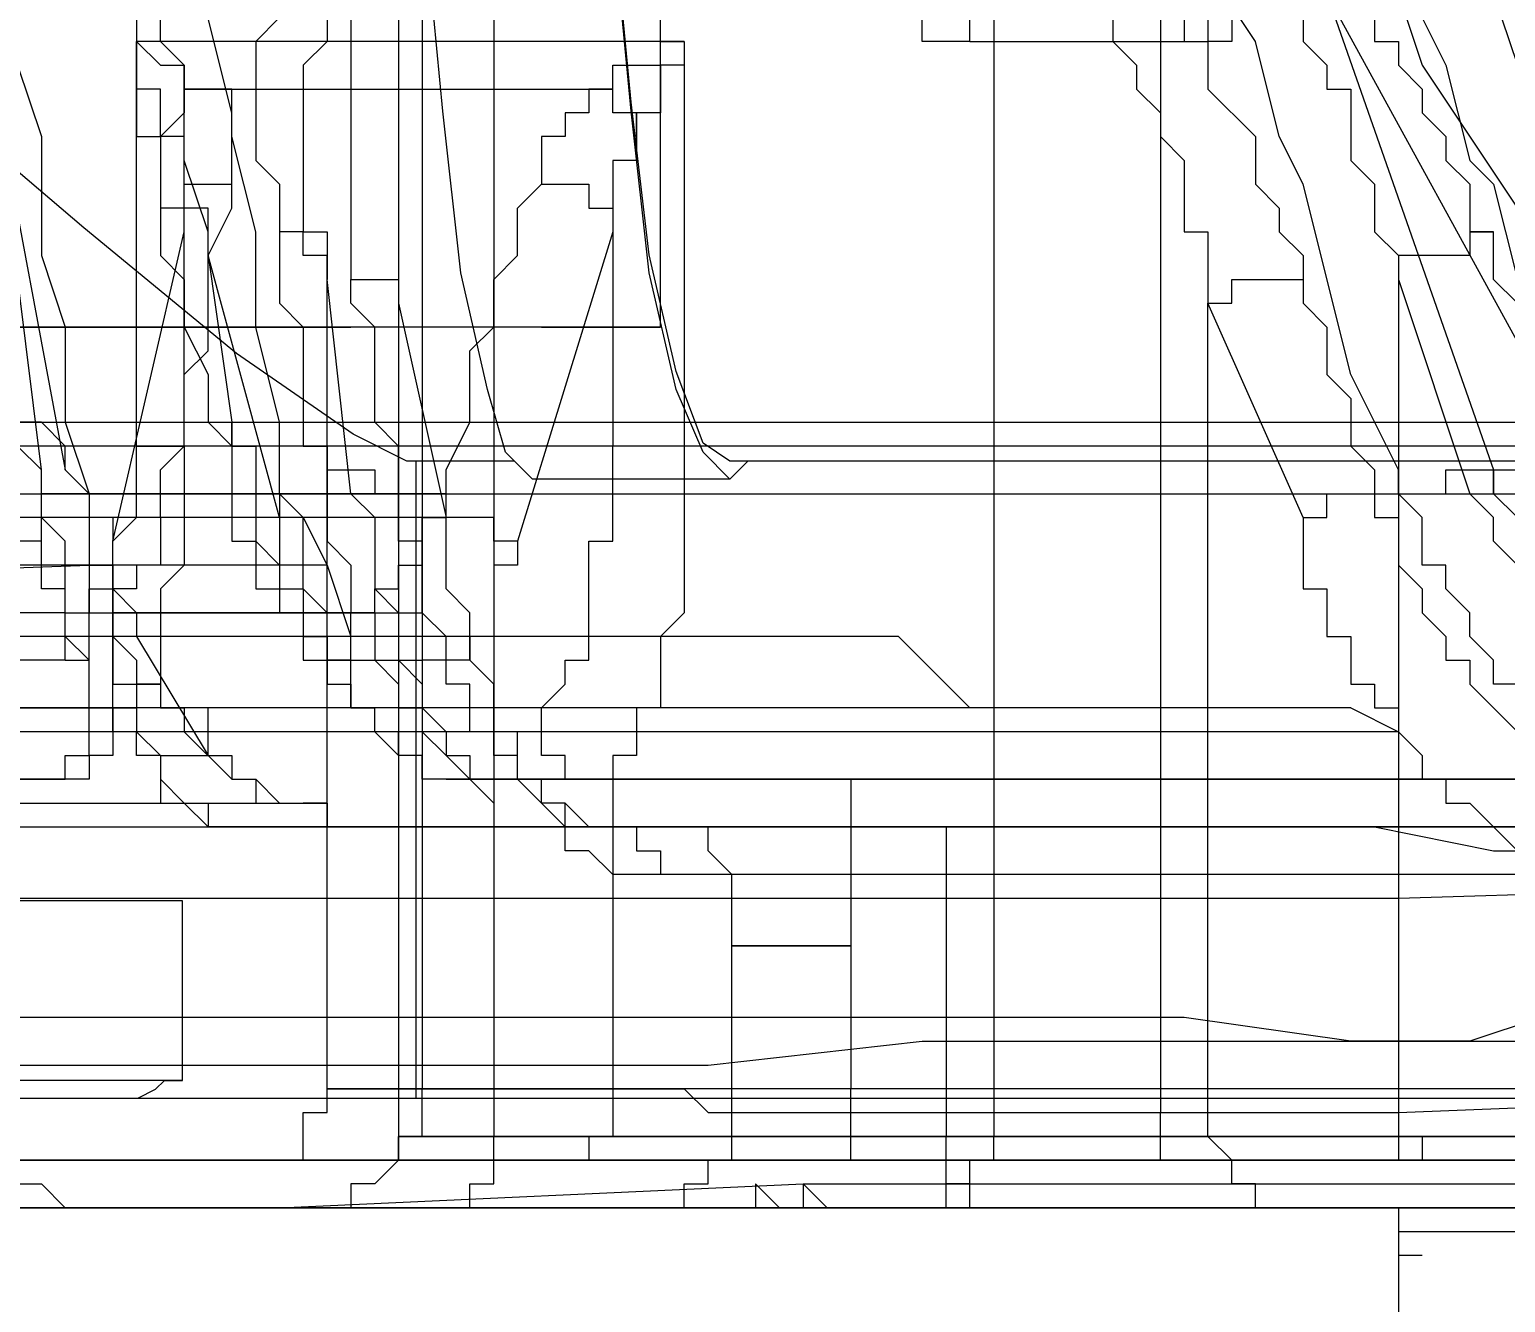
# Model space of a CAD drawing. Header units: millimetres. Extents: x 25083 to 52777, y 24772 to 45779.
# Drawn here: x 38636.97 to 38660, y 33673.61 to 33693.47 of the extents above; entities that cross this region are included whole.
import ezdxf

# ---------------------------------------------------------------- set-up
doc = ezdxf.new("R2010")
doc.units = ezdxf.units.MM
doc.layers.add('小车', color=7, linetype='Continuous')
doc.styles.get("Standard").update_dxf_attribs({"font": ''})
doc.styles.get('Standard').set_extended_font_data('SimSun')
doc.dimstyles.new('15', dxfattribs={"dimtxt": 15, "dimasz": 10, "dimexe": 2, "dimexo": 1, "dimgap": 1, "dimtad": 1, "dimdsep": 46, "dimtxsty": 'Standard', "dimcen": 2.5, "dimadec": 0, "dimazin": 0, "dimtfac": 1, "dimtmove": 2, "dimatfit": 3, "dimfxl": 1, "dimtolj": 1, "dimarcsym": 0})
doc.dimstyles.new('ISO-25', dxfattribs={"dimtxt": 2.5, "dimasz": 2.5, "dimexe": 1.25, "dimexo": 0.625, "dimtad": 1, "dimtxsty": 'Standard', "dimcen": 2.5, "dimadec": 0, "dimazin": 0, "dimtfac": 1, "dimtmove": 0, "dimatfit": 3, "dimfxl": 1, "dimarcsym": 0})

# ---------------------------------------------------------------- blocks, each defined once
blk = doc.blocks.new('*D925')
at = {"color": 0, "lineweight": -2}
for p, q in [((29677.862, 34881.662), (29677.862, 32448.293)), ((40733.017, 34757.645), (40733.017, 32448.293)), ((29680.362, 32449.543), (40730.517, 32449.543))]:
    blk.add_line(p, q, dxfattribs=at)
at = {"color": 0}
for points in [[(29680.362, 32449.96), (29680.362, 32449.127), (29677.862, 32449.543)], [(40730.517, 32449.127), (40730.517, 32449.96), (40733.017, 32449.543)]]:
    blk.add_solid(points, dxfattribs=at)
at = {"layer": 'DEFPOINTS', "color": 0}
for p in [(29677.862, 34882.287), (40733.017, 34758.27), (40733.017, 32449.543)]:
    blk.add_point(p, dxfattribs=at)
at = {"color": 0, "insert": (35205.439, 32451.628), "char_height": 2.5, "attachment_point": 5}
blk.add_mtext('11055,15', dxfattribs=at)
blk = doc.blocks.new('zw$D2F4')
at = {"color": 7, "lineweight": 5}
for points in [[(501.335, 781.711), (500.963, 781.711), (500.963, 782.825), (501.335, 784.31), (500.963, 785.424), (500.963, 820.332), (500.592, 832.587), (500.592, 901.66), (500.963, 914.286), (500.963, 925.427), (500.963, 935.082), (500.963, 953.279), (501.335, 953.65)], [(501.335, 953.65), (501.335, 928.769), (501.706, 926.541), (501.706, 809.934), (501.335, 800.65), (501.335, 781.711)], [(496.136, 786.91), (496.136, 792.48), (495.764, 794.337), (496.136, 796.194), (496.136, 800.279), (495.764, 803.621), (495.764, 922.084), (495.764, 931.368), (495.764, 933.597), (496.136, 938.424), (496.136, 948.822)], [(496.136, 948.822), (496.136, 945.48), (496.507, 944.737), (496.507, 813.648), (496.507, 804.364), (496.507, 791.366), (496.136, 790.623), (496.136, 786.91)], [(507.648, 852.269), (507.648, 923.941), (507.276, 932.482), (507.276, 943.995)], [(502.449, 853.383), (502.449, 939.167)], [(506.905, 920.599), (506.905, 791.366)], [(503.191, 832.587), (503.191, 900.174)], [(503.563, 833.33), (503.563, 899.803)], [(504.677, 840.385), (504.677, 892.376)], [(505.791, 849.298), (505.791, 883.834)], [(506.534, 849.669), (506.534, 883.092)], [(508.019, 868.237), (508.019, 824.046), (507.648, 824.046), (507.648, 824.417), (507.648, 825.16), (507.648, 854.126)], [(495.764, 867.866), (495.764, 852.64)], [(495.764, 867.123), (495.764, 850.041), (496.136, 841.871), (496.136, 819.589), (496.136, 819.961), (496.507, 820.332), (496.507, 821.075), (496.136, 821.446), (496.136, 824.788), (496.507, 825.531), (496.507, 867.866)], [(497.992, 867.123), (497.992, 843.356), (498.364, 840.014), (498.364, 822.189), (498.364, 822.56), (498.735, 822.932), (498.735, 823.303), (498.364, 824.046), (498.364, 828.131), (498.735, 828.873), (498.735, 830.359), (498.364, 831.473), (498.364, 833.33), (498.735, 835.929), (498.735, 867.866)], [(496.136, 855.611), (496.136, 853.754), (495.764, 853.383), (495.764, 852.269)], [(502.449, 854.868), (502.449, 853.383)], [(519.903, 854.868), (519.16, 854.868), (518.046, 854.497), (516.932, 854.497), (515.446, 854.126), (513.589, 854.126), (512.475, 853.754), (510.619, 853.754), (509.505, 853.383), (508.019, 853.383), (506.905, 853.012)], [(496.507, 853.754), (496.507, 854.497)], [(504.306, 853.383), (504.306, 854.497)], [(505.048, 853.383), (505.048, 854.126), (504.677, 854.126), (504.306, 854.126), (504.306, 854.497)], [(513.218, 854.497), (507.276, 853.383)], [(507.276, 853.754), (513.218, 854.497)], [(509.505, 846.327), (509.505, 854.497)], [(509.505, 853.754), (509.505, 854.497)], [(509.505, 854.497), (509.505, 853.754)], [(503.563, 854.126), (503.563, 852.269)], [(505.048, 853.383), (505.42, 853.383), (505.42, 853.754), (505.791, 853.754), (506.162, 853.754), (506.162, 854.126), (506.905, 854.126)], [(505.791, 853.012), (505.791, 853.383), (506.162, 853.383), (506.534, 853.754), (507.276, 853.754), (507.648, 854.126), (508.019, 854.126)], [(506.905, 854.126), (506.905, 850.783)], [(507.276, 853.383), (507.648, 853.383), (508.019, 853.754), (508.019, 854.126)], [(496.507, 853.383), (496.507, 853.754)], [(502.82, 851.898), (502.82, 852.269), (503.191, 852.269), (503.191, 852.64), (503.563, 852.64), (503.563, 853.012), (504.306, 853.012), (504.677, 853.383), (505.791, 853.383), (505.791, 853.754), (507.276, 853.754)], [(506.905, 853.012), (506.905, 853.754), (507.276, 853.754)], [(509.505, 853.754), (509.505, 853.383)], [(496.507, 852.64), (496.507, 853.383)], [(503.563, 852.269), (503.563, 852.64), (502.82, 852.64), (502.82, 853.012), (502.449, 853.012), (502.449, 853.383)], [(502.449, 853.383), (502.82, 853.383), (502.82, 853.012), (503.563, 853.012), (503.563, 852.64), (504.677, 852.64), (505.048, 852.64), (506.162, 852.64), (506.534, 852.269), (507.648, 852.269)], [(504.306, 853.383), (504.306, 853.012), (505.048, 853.012), (505.42, 853.012), (505.42, 852.64), (506.162, 852.64)], [(504.306, 853.383), (505.048, 853.383), (505.048, 853.012), (505.048, 852.64)], [(507.276, 853.383), (506.905, 853.012), (505.791, 853.012), (505.791, 852.64), (505.048, 852.64), (505.048, 852.269), (504.677, 852.269)], [(505.048, 853.383), (505.048, 852.64)], [(505.048, 853.383), (505.048, 849.669)], [(509.505, 853.383), (509.505, 852.269)], [(506.905, 853.012), (505.42, 853.012), (505.42, 852.64), (503.934, 852.64), (503.934, 852.269), (503.191, 852.269), (502.82, 851.898), (502.449, 851.898), (502.077, 851.526), (502.077, 851.155), (501.706, 851.155)], [(505.791, 853.012), (505.048, 853.012), (505.048, 852.64), (504.677, 852.64), (504.306, 852.269), (503.934, 852.269), (503.934, 851.898), (503.563, 851.898)], [(505.791, 853.012), (505.42, 853.012), (505.42, 852.64), (505.048, 852.269), (504.677, 852.269)], [(506.905, 848.184), (506.905, 853.012)], [(522.131, 852.64), (521.759, 852.64), (521.759, 853.012), (518.417, 853.012), (517.674, 853.012), (516.932, 853.012), (516.189, 852.64), (514.704, 852.64), (514.332, 852.269), (512.475, 852.269), (512.475, 851.898), (511.361, 851.898)], [(495.764, 852.64), (495.764, 851.526)], [(496.507, 852.269), (496.507, 852.64)], [(505.048, 848.555), (505.048, 852.64)], [(506.534, 851.898), (505.791, 851.898), (505.791, 852.269), (505.42, 852.269), (505.42, 852.64), (505.048, 852.64)], [(506.162, 852.64), (510.99, 851.526)], [(506.534, 851.898), (506.534, 852.64), (506.162, 852.64)], [(510.619, 851.155), (510.99, 851.155), (512.104, 851.526), (513.589, 851.526), (513.961, 851.898), (515.818, 851.898), (516.56, 852.269), (518.789, 852.269), (519.531, 852.64), (521.759, 852.64), (522.131, 852.64), (522.131, 852.269)], [(495.764, 851.898), (495.764, 852.269)], [(495.764, 852.269), (495.764, 851.526)], [(495.764, 852.269), (495.764, 851.526)], [(496.507, 851.526), (496.507, 852.269)], [(504.677, 852.269), (502.82, 851.155)], [(507.648, 851.526), (505.791, 851.526), (505.42, 851.898), (503.934, 851.898), (503.934, 852.269), (503.563, 852.269)], [(507.648, 852.269), (513.961, 852.269)], [(507.648, 850.041), (508.019, 850.041), (509.505, 850.412), (510.99, 850.412), (512.475, 850.783), (512.847, 850.783), (515.818, 851.526), (517.674, 851.526), (520.645, 852.269), (522.131, 852.269)], [(507.648, 852.269), (507.648, 851.526)], [(509.505, 850.783), (509.505, 852.269)], [(509.505, 852.269), (509.505, 850.412)], [(509.505, 852.269), (509.505, 850.783)], [(512.475, 851.898), (513.218, 851.898), (513.218, 852.269), (513.961, 852.269)], [(513.961, 852.269), (513.589, 851.898), (513.589, 851.526), (513.218, 851.526), (513.218, 851.155)], [(513.961, 843.728), (513.961, 852.269)], [(502.82, 851.898), (502.077, 851.898), (502.077, 851.526), (501.706, 851.155)], [(503.563, 851.898), (503.563, 851.526), (503.191, 851.526), (502.449, 850.783), (502.449, 850.412), (502.077, 850.412), (502.077, 850.041), (502.077, 849.669)], [(502.82, 851.898), (502.82, 851.155)], [(502.82, 851.155), (503.563, 851.155), (503.563, 851.526), (503.563, 851.898)], [(506.534, 851.898), (507.276, 851.898), (507.648, 851.526), (508.762, 851.526), (509.133, 851.155), (510.619, 851.155), (511.361, 850.783), (511.733, 850.783)], [(506.534, 847.441), (506.534, 851.898)], [(511.361, 851.898), (510.619, 851.898), (510.247, 851.526), (509.505, 851.526), (508.762, 851.155), (508.019, 851.155), (507.648, 850.783), (506.905, 850.783)], [(510.619, 851.155), (511.361, 851.155), (511.361, 851.526), (511.361, 851.898)], [(510.99, 851.526), (512.475, 851.526), (512.475, 851.898)], [(513.218, 851.155), (513.218, 851.526), (512.847, 851.526), (512.475, 851.898)], [(495.764, 851.526), (495.764, 845.584)], [(495.764, 851.526), (495.764, 844.099)], [(496.507, 851.155), (496.507, 851.526)], [(507.648, 851.526), (510.99, 851.526)], [(510.99, 851.526), (511.733, 851.526), (511.733, 851.155), (511.733, 850.783)], [(495.764, 850.783), (495.764, 851.155)], [(495.764, 851.155), (495.764, 850.412)], [(496.507, 850.412), (496.507, 851.155)], [(501.706, 851.155), (501.706, 849.298)], [(501.706, 845.213), (501.706, 851.155)], [(502.82, 851.155), (502.82, 850.783), (502.449, 850.783), (502.449, 850.412), (502.077, 850.041), (502.077, 849.298)], [(506.534, 850.041), (510.619, 851.155)], [(510.619, 851.155), (508.019, 850.783)], [(511.733, 850.783), (513.218, 850.783), (513.218, 851.155)], [(513.218, 851.155), (513.218, 845.213)], [(495.764, 849.298), (495.764, 850.783)], [(508.019, 850.783), (507.648, 850.783), (507.648, 850.412), (506.162, 850.412), (505.791, 850.041), (505.048, 850.041), (505.048, 849.669), (504.306, 849.669), (504.306, 849.298), (503.934, 849.298), (503.934, 848.927), (503.563, 848.927), (503.563, 848.555)], [(506.905, 850.783), (506.162, 850.783), (506.162, 850.412), (505.42, 850.412), (505.42, 850.041), (505.048, 850.041), (505.048, 849.669)], [(506.905, 850.783), (506.905, 850.041), (506.534, 850.041)], [(507.648, 850.041), (507.648, 850.783), (508.019, 850.783)], [(509.505, 848.927), (509.505, 850.783)], [(509.505, 850.783), (509.505, 848.927)], [(495.764, 850.412), (495.764, 848.555)], [(496.507, 848.927), (496.507, 850.412)], [(496.507, 845.584), (496.507, 850.412)], [(496.507, 850.412), (496.507, 848.184)], [(496.507, 850.412), (496.507, 849.669), (496.878, 849.669), (497.25, 849.669), (497.25, 849.298), (497.621, 849.298)], [(509.505, 850.412), (509.505, 849.669)], [(516.932, 847.813), (516.932, 848.927), (516.56, 848.927), (516.56, 849.298), (516.189, 849.298), (516.189, 849.669), (515.446, 849.669), (515.446, 850.041), (514.332, 850.041), (513.961, 850.412), (512.104, 850.412), (511.733, 850.041), (510.99, 850.041)], [(502.449, 847.441), (502.449, 847.813), (502.82, 847.813), (502.82, 848.184), (503.191, 848.555), (503.563, 848.555), (503.563, 848.927), (504.306, 848.927), (504.306, 849.298), (505.048, 849.298), (505.42, 849.669), (506.534, 849.669), (506.905, 850.041), (507.648, 850.041)], [(506.534, 850.041), (505.42, 850.041), (505.42, 849.669), (504.677, 849.669), (504.677, 849.298), (504.306, 849.298), (504.306, 848.927)], [(510.99, 850.041), (509.876, 850.041), (509.505, 849.669), (507.648, 849.669), (507.648, 849.298)], [(507.648, 849.298), (507.648, 850.041)], [(510.247, 849.298), (510.619, 849.298), (510.619, 849.669), (510.99, 849.669), (510.99, 850.041)], [(495.764, 849.298), (495.764, 849.669)], [(495.764, 849.669), (495.764, 848.927)], [(501.706, 849.298), (502.077, 849.298), (502.077, 849.669)], [(502.077, 849.669), (502.077, 849.298)], [(504.306, 848.927), (505.048, 848.927), (505.048, 849.298), (505.048, 849.669)], [(505.048, 849.669), (505.048, 848.555)], [(506.534, 849.669), (505.791, 849.298)], [(509.505, 849.669), (509.505, 848.927)], [(516.56, 847.813), (516.56, 848.555), (516.189, 848.555), (516.189, 848.927), (515.446, 848.927), (515.446, 849.298), (515.075, 849.298), (513.961, 849.298), (513.589, 849.669), (510.99, 849.669), (510.99, 849.298), (510.247, 849.298)], [(495.764, 847.813), (495.764, 849.298)], [(495.764, 849.298), (495.764, 844.099)], [(495.764, 847.07), (495.764, 849.298)], [(496.878, 848.184), (496.507, 848.184), (496.136, 848.555), (496.136, 848.927), (495.764, 848.927), (495.764, 849.298)], [(497.621, 844.842), (497.621, 849.298)], [(497.621, 849.298), (510.247, 849.298)], [(497.621, 849.298), (497.621, 847.813)], [(501.706, 849.298), (501.706, 816.247), (502.077, 813.276), (502.077, 796.194)], [(502.077, 849.298), (501.706, 849.298)], [(507.648, 849.298), (506.162, 849.298), (505.791, 848.927), (505.048, 848.927), (505.048, 848.555), (504.306, 848.555), (503.934, 848.184), (503.563, 848.184), (503.563, 847.813), (503.191, 847.813), (502.82, 847.441), (502.82, 847.07), (502.449, 847.07), (502.449, 846.699)], [(505.791, 849.298), (504.677, 848.927)], [(506.905, 848.927), (510.247, 849.298)], [(507.648, 849.298), (507.276, 849.298), (507.276, 848.555), (506.905, 848.555), (506.905, 848.927)], [(495.764, 848.927), (495.764, 840.014)], [(496.507, 848.555), (496.507, 848.927)], [(506.905, 848.927), (506.534, 848.555), (505.42, 848.555), (505.048, 848.184), (504.306, 848.184), (503.934, 847.813), (503.563, 847.813), (503.191, 847.441), (502.82, 847.441), (502.077, 846.699), (501.706, 846.699), (501.706, 845.584)], [(504.306, 848.927), (504.306, 847.813)], [(506.905, 848.184), (507.648, 848.184), (508.019, 848.555), (509.505, 848.555), (509.876, 848.927), (510.247, 848.927)], [(510.247, 848.927), (510.247, 848.184), (509.876, 848.184)], [(516.56, 846.699), (516.56, 847.441), (516.189, 847.813), (516.189, 848.184), (515.818, 848.184), (515.446, 848.555), (515.075, 848.555), (514.704, 848.555), (514.704, 848.927), (510.247, 848.927)], [(495.764, 848.555), (495.764, 847.441)], [(496.507, 847.441), (496.507, 848.555)], [(502.449, 847.441), (502.449, 847.813), (502.82, 847.813), (502.82, 848.184), (503.191, 848.184), (503.191, 848.555), (503.563, 848.555)], [(503.563, 845.956), (503.563, 848.555)], [(505.048, 848.555), (505.048, 847.813), (504.677, 847.813), (504.306, 847.813)], [(505.048, 848.555), (505.42, 848.555), (505.42, 848.184), (505.791, 848.184), (505.791, 847.813), (506.162, 847.813), (506.534, 847.813), (506.534, 847.441)], [(495.764, 847.813), (495.764, 848.184)], [(495.764, 848.184), (495.764, 847.441)], [(496.507, 848.184), (496.507, 836.672)], [(496.507, 848.184), (496.878, 848.184), (496.878, 847.813), (497.25, 847.813), (497.621, 847.813)], [(496.878, 848.184), (496.878, 842.985)], [(509.876, 848.184), (496.878, 848.184)], [(496.878, 846.699), (496.878, 848.184)], [(501.706, 845.213), (502.077, 845.584), (502.077, 845.956), (502.449, 846.327), (502.82, 846.327), (502.82, 846.699), (503.191, 846.699), (503.191, 847.07), (503.563, 847.07), (503.934, 847.07), (503.934, 847.441), (504.677, 847.441), (505.048, 847.813), (506.162, 847.813), (506.162, 848.184), (506.905, 848.184)], [(509.876, 848.184), (506.534, 847.441)], [(506.534, 847.441), (506.905, 847.441), (506.905, 847.813), (506.905, 848.184)], [(516.189, 846.699), (516.189, 847.07), (515.818, 847.07), (515.818, 847.441), (515.446, 847.441), (515.446, 847.813), (514.704, 847.813), (514.704, 848.184), (514.332, 848.184), (509.876, 848.184)], [(495.764, 846.327), (495.764, 847.813)], [(497.621, 847.813), (497.621, 843.728), (497.25, 843.356), (497.25, 836.3)], [(516.56, 847.813), (497.621, 847.813)], [(506.162, 846.327), (505.791, 846.327), (505.791, 846.699), (504.677, 846.699), (504.677, 847.07), (504.306, 847.07), (504.306, 847.441), (504.306, 847.813)], [(495.764, 847.441), (495.764, 846.699)], [(495.764, 847.441), (495.764, 845.213)], [(496.507, 846.699), (496.507, 847.441)], [(500.963, 844.099), (500.963, 844.842), (501.335, 845.213), (501.335, 845.584), (501.706, 845.584), (502.077, 845.956), (502.449, 845.956), (502.449, 846.327), (502.82, 846.327), (503.191, 846.327), (503.191, 846.699), (503.934, 846.699), (504.306, 847.07), (505.048, 847.07), (505.42, 847.441), (506.534, 847.441)], [(502.449, 845.213), (502.449, 847.441)], [(502.449, 847.441), (502.449, 846.699)], [(506.162, 846.327), (506.162, 846.699), (506.534, 846.699), (506.534, 847.07), (506.534, 847.441)], [(506.534, 847.441), (507.276, 847.441), (508.019, 847.07), (509.133, 847.07), (509.505, 846.699), (510.247, 846.699), (510.619, 846.327), (511.361, 846.327), (511.733, 845.956)], [(495.764, 839.643), (495.764, 847.07)], [(495.764, 847.07), (496.136, 847.07), (496.136, 846.699), (496.878, 846.699)], [(495.764, 846.327), (495.764, 846.699)], [(495.764, 846.699), (495.764, 845.956)], [(496.507, 845.956), (496.507, 846.699)], [(516.189, 846.699), (496.878, 846.699)], [(496.878, 838.9), (496.878, 846.699)], [(501.706, 845.584), (502.077, 845.584), (502.077, 845.956), (502.449, 845.956), (502.449, 846.327), (502.449, 846.699)], [(502.449, 846.699), (502.449, 845.584)], [(510.99, 844.842), (506.162, 846.327)], [(495.764, 845.956), (495.764, 835.186)], [(496.507, 845.213), (496.507, 845.956)], [(502.449, 845.213), (502.449, 845.584), (502.82, 845.584), (502.82, 845.956), (503.191, 845.956), (503.563, 845.956)], [(503.563, 845.956), (503.934, 845.584), (504.306, 845.584), (504.306, 845.213), (505.048, 845.213), (506.162, 845.213), (506.162, 844.842), (507.648, 844.842)], [(509.505, 844.099), (509.505, 845.213), (509.505, 845.956)], [(509.505, 845.956), (509.505, 844.099)], [(511.733, 845.956), (511.733, 845.213), (511.361, 845.213), (511.361, 844.842), (510.99, 844.842)], [(513.218, 845.213), (512.847, 845.213), (512.847, 845.584), (512.475, 845.584), (512.475, 845.956), (511.733, 845.956)], [(495.764, 845.584), (495.764, 845.213)], [(496.507, 840.757), (496.507, 845.584)], [(497.621, 844.842), (496.878, 844.842), (496.878, 845.213), (496.507, 845.213), (496.507, 845.584)], [(501.706, 845.584), (501.706, 844.842)], [(502.449, 845.584), (502.449, 844.842), (502.077, 844.842), (501.706, 844.842)], [(502.449, 845.584), (502.449, 840.757)], [(495.764, 845.213), (495.764, 844.47)], [(495.764, 845.213), (495.764, 843.728)], [(496.507, 844.47), (496.507, 845.213)], [(501.706, 845.213), (501.706, 844.47), (501.335, 844.47), (501.335, 844.099), (500.963, 844.099)], [(501.706, 844.099), (501.706, 845.213)], [(502.449, 818.475), (502.449, 845.213)], [(507.648, 843.728), (505.048, 843.728), (504.677, 844.099), (503.563, 844.099), (503.563, 844.47), (503.191, 844.47), (502.82, 844.47), (502.82, 844.842), (502.449, 844.842), (502.449, 845.213)], [(512.475, 844.47), (512.847, 844.47), (512.847, 844.842), (513.218, 844.842), (513.218, 845.213)], [(513.218, 845.213), (513.218, 844.842), (513.589, 844.842), (513.589, 844.099), (513.961, 844.099), (513.961, 843.728)], [(501.706, 844.842), (497.621, 844.842)], [(497.621, 841.128), (497.621, 844.842)], [(501.706, 844.842), (501.706, 841.128)], [(510.99, 844.842), (507.648, 844.842)], [(507.648, 843.728), (507.648, 844.842)], [(512.475, 844.47), (512.104, 844.47), (512.104, 844.842), (510.99, 844.842)], [(495.764, 844.47), (495.764, 844.099)], [(496.507, 844.099), (496.507, 844.47)], [(513.961, 843.728), (513.589, 843.728), (513.589, 844.099), (512.847, 844.099), (512.847, 844.47), (512.475, 844.47)], [(495.764, 844.099), (495.764, 843.356)], [(495.764, 844.099), (495.764, 842.985)], [(495.764, 844.099), (495.764, 839.271)], [(495.764, 844.099), (495.764, 843.728), (496.136, 843.728), (496.136, 843.356), (496.507, 843.356), (496.507, 842.985), (496.878, 842.985)], [(496.507, 843.728), (496.507, 844.099)], [(500.963, 842.985), (500.963, 844.099)], [(500.963, 842.985), (501.335, 843.356), (501.706, 843.356), (501.706, 843.728), (501.706, 844.099)], [(501.706, 839.271), (501.706, 844.099)], [(509.505, 844.099), (515.075, 844.099)], [(495.764, 843.728), (495.764, 843.356)], [(496.507, 843.356), (496.507, 843.728)], [(513.961, 843.728), (507.648, 843.728)], [(507.648, 815.133), (507.648, 843.728)], [(495.764, 843.356), (495.764, 842.985)], [(496.507, 841.128), (496.507, 843.356)], [(495.764, 842.985), (495.764, 842.614)], [(495.764, 842.985), (495.764, 842.614)], [(495.764, 842.985), (495.764, 842.614)], [(495.764, 842.985), (495.764, 841.499), (495.764, 841.128)], [(495.764, 841.128), (495.764, 841.499), (496.136, 841.871), (495.764, 841.871), (495.764, 842.242), (496.136, 842.614), (495.764, 842.614), (495.764, 842.985)], [(496.878, 842.985), (500.963, 842.985)], [(496.878, 842.985), (496.878, 839.643)], [(499.849, 841.128), (499.849, 842.614), (499.849, 842.985)], [(499.849, 842.985), (499.849, 841.871), (499.849, 841.499), (499.849, 841.128)], [(500.963, 839.643), (500.963, 842.985)], [(495.764, 842.614), (495.764, 841.128)], [(495.764, 841.128), (495.764, 840.757)], [(496.507, 840.757), (496.507, 841.128)], [(496.507, 840.757), (496.507, 841.128), (497.25, 841.128), (497.621, 841.128)], [(501.706, 841.128), (497.621, 841.128)], [(497.621, 824.046), (497.621, 841.128)], [(501.706, 841.128), (501.706, 832.958), (501.335, 831.101), (501.335, 824.046)], [(502.449, 840.757), (502.449, 841.128), (501.706, 841.128)], [(513.961, 839.271), (513.961, 840.014), (514.332, 840.014), (514.332, 840.385), (514.704, 840.385), (515.075, 840.757), (515.818, 840.757), (515.818, 841.128), (518.046, 841.128)], [(495.764, 840.757), (495.764, 836.672)], [(496.507, 840.014), (496.507, 840.757)], [(496.507, 823.303), (496.507, 840.757)], [(502.449, 840.757), (502.449, 823.303)], [(504.677, 840.385), (503.563, 839.271)], [(495.764, 840.014), (495.764, 838.9)], [(496.507, 838.9), (496.507, 840.014)], [(495.764, 834.444), (495.764, 839.643)], [(495.764, 839.271), (496.136, 839.271), (496.136, 839.643), (496.507, 839.643), (496.878, 839.643)], [(495.764, 839.643), (496.136, 839.643), (496.136, 839.271), (496.507, 839.271), (496.507, 838.9), (496.878, 838.9)], [(500.963, 839.643), (496.878, 839.643)], [(496.878, 839.643), (496.878, 827.759)], [(501.706, 839.271), (501.706, 839.643), (500.963, 839.643)], [(500.963, 827.759), (500.963, 839.643)], [(495.764, 839.271), (495.764, 827.016)], [(501.706, 827.016), (501.706, 839.271)], [(513.961, 839.271), (514.332, 839.271)], [(513.961, 839.271), (513.961, 835.558)], [(495.764, 838.9), (495.764, 838.157)], [(496.507, 837.786), (496.507, 838.9)], [(516.189, 838.9), (496.878, 838.9)], [(496.878, 835.558), (496.878, 838.9)], [(516.189, 838.9), (516.189, 838.529), (515.818, 838.529), (515.818, 838.157), (515.446, 838.157), (515.446, 837.786), (515.075, 837.786), (515.075, 837.415), (514.704, 837.415), (514.332, 837.043), (513.961, 837.043), (513.589, 836.672), (513.218, 836.672), (512.847, 836.3), (512.475, 836.3), (512.104, 835.929), (510.99, 835.929), (510.99, 835.558), (509.876, 835.558)], [(516.56, 838.9), (516.56, 838.157), (516.189, 838.157), (516.189, 837.786), (515.818, 837.415), (515.818, 837.043), (515.446, 837.043), (515.075, 836.672), (514.704, 836.3), (514.332, 836.3), (514.332, 835.929), (513.961, 835.929), (513.961, 835.558), (513.218, 835.558), (512.475, 834.815), (511.733, 834.815), (511.361, 834.444), (510.99, 834.444), (510.619, 834.072), (510.247, 834.072)], [(495.764, 838.157), (495.764, 837.786)], [(496.507, 836.672), (496.507, 837.786)], [(506.905, 832.587), (507.276, 832.587), (508.762, 833.33), (511.733, 834.072), (512.475, 834.444), (513.961, 834.815), (515.075, 835.558), (516.56, 835.929), (517.303, 836.3), (520.274, 837.043), (521.759, 837.786)], [(495.764, 836.672), (495.764, 835.186)], [(496.507, 835.186), (496.507, 836.672)], [(496.507, 836.672), (496.507, 831.844)], [(496.507, 836.672), (496.507, 836.3), (497.25, 836.3)], [(516.56, 836.3), (497.25, 836.3)], [(497.25, 836.3), (497.25, 832.587)], [(516.56, 836.3), (516.56, 835.558), (516.189, 835.558), (516.189, 835.186), (515.818, 835.186), (515.075, 834.444), (514.704, 834.444), (514.704, 834.072), (514.332, 834.072), (513.961, 834.072), (513.589, 833.701), (513.218, 833.701), (513.218, 833.33), (512.104, 833.33), (511.733, 832.958), (510.99, 832.958), (510.619, 832.587), (510.247, 832.587)], [(516.932, 836.3), (516.932, 835.186), (516.56, 835.186), (516.56, 834.815), (516.189, 834.815), (516.189, 834.444), (515.818, 834.444), (515.818, 834.072), (515.446, 834.072), (515.446, 833.701), (515.075, 833.701), (515.075, 833.33), (514.704, 833.33), (514.332, 832.958), (513.961, 832.958), (513.961, 832.587), (513.589, 832.587), (513.218, 832.216), (512.847, 832.216), (512.475, 831.844), (512.104, 831.844), (511.733, 831.473), (510.99, 831.473), (510.99, 831.101)], [(495.764, 834.444), (495.764, 834.815), (496.136, 834.815), (496.136, 835.186), (496.507, 835.186), (496.878, 835.558)], [(496.507, 835.186), (496.507, 835.558)], [(496.878, 827.016), (496.878, 835.558)], [(496.878, 835.558), (509.876, 835.558)], [(506.534, 834.072), (509.876, 835.558)], [(509.876, 835.558), (509.876, 835.186), (510.247, 835.186), (510.247, 834.072)], [(518.046, 833.701), (516.56, 833.701), (516.56, 834.072), (515.446, 834.072), (515.075, 834.444), (514.704, 834.444), (514.704, 834.815), (514.332, 834.815), (514.332, 835.186), (513.961, 835.186), (513.961, 835.558)], [(514.332, 835.558), (513.961, 835.558)], [(495.764, 835.186), (495.764, 834.444)], [(495.764, 835.186), (495.764, 834.072)], [(496.507, 834.444), (496.507, 835.186)], [(522.131, 835.186), (521.388, 835.186), (519.903, 834.444), (518.789, 834.072), (517.303, 833.33), (516.56, 833.33), (513.589, 831.844), (512.104, 831.473), (511.733, 831.101), (510.247, 830.73), (508.762, 829.987), (507.276, 829.616)], [(522.131, 835.186), (521.759, 835.186), (521.759, 834.815), (521.388, 834.815), (521.017, 834.444), (520.645, 834.444), (520.274, 834.072), (519.903, 834.072), (519.903, 833.701), (519.531, 833.701), (515.075, 831.473), (514.704, 831.101), (513.589, 830.73), (513.218, 830.359), (512.104, 829.987), (511.733, 829.987), (510.619, 829.245)], [(495.764, 834.444), (495.764, 834.072)], [(495.764, 826.274), (495.764, 834.444)], [(496.507, 833.701), (496.507, 834.444)], [(495.764, 834.072), (495.764, 832.958)], [(495.764, 831.844), (495.764, 834.072)], [(495.764, 834.072), (495.764, 833.701)], [(506.534, 834.072), (505.42, 834.072), (505.42, 833.701), (504.677, 833.701), (504.677, 833.33), (503.934, 833.33), (503.934, 832.958), (503.563, 832.958), (503.563, 832.587), (503.191, 832.587), (502.82, 832.216), (502.449, 832.216), (502.449, 831.844), (502.077, 831.844), (502.077, 831.473), (501.706, 831.101), (501.335, 830.73), (501.335, 829.987), (500.963, 829.987), (500.963, 828.873)], [(506.534, 834.072), (506.534, 833.701), (506.905, 833.701), (506.905, 832.958)], [(510.247, 834.072), (509.876, 834.072), (509.505, 833.701), (508.762, 833.701), (508.39, 833.33), (507.648, 833.33), (507.276, 832.958), (506.905, 832.958)], [(495.764, 832.216), (495.764, 833.701)], [(495.764, 833.701), (495.764, 832.958)], [(496.507, 832.958), (496.507, 833.701)], [(503.191, 827.388), (514.704, 833.701)], [(514.704, 833.701), (507.276, 831.101)], [(503.563, 833.33), (503.191, 832.587)], [(495.764, 832.958), (495.764, 832.587)], [(496.507, 832.216), (496.507, 832.958)], [(506.905, 832.958), (506.534, 832.958), (506.534, 832.587), (505.791, 832.587), (505.42, 832.216), (505.048, 832.216), (504.677, 831.844), (504.306, 831.844), (504.306, 831.473), (503.934, 831.473), (502.82, 830.359), (502.82, 829.987), (502.449, 829.987), (502.449, 829.616), (502.077, 829.245), (502.077, 828.131), (501.706, 828.131), (501.706, 827.759)], [(515.075, 832.958), (514.704, 832.587), (513.589, 832.216), (511.361, 830.73), (510.99, 830.73), (509.876, 829.987), (508.39, 829.245), (507.276, 828.873), (506.905, 828.502), (505.791, 828.131), (503.563, 826.645)], [(506.905, 832.958), (506.905, 832.587)], [(495.764, 832.587), (487.594, 832.587)], [(495.022, 832.216), (495.022, 832.587)], [(495.393, 832.587), (495.393, 821.446)], [(495.393, 832.587), (495.393, 822.189)], [(495.764, 832.587), (495.764, 832.216)], [(503.191, 832.587), (496.507, 832.587)], [(497.25, 832.587), (496.878, 832.587), (496.878, 832.216), (496.507, 832.216), (496.507, 831.844)], [(497.25, 832.587), (497.621, 823.303)], [(510.247, 832.587), (497.25, 832.587)], [(501.706, 827.388), (502.077, 827.388), (502.077, 828.502), (502.449, 828.873), (502.449, 829.616), (502.82, 829.616), (502.82, 829.987), (503.191, 829.987), (503.191, 830.359), (503.563, 830.359), (503.563, 830.73), (503.934, 830.73), (503.934, 831.101), (504.306, 831.101), (504.677, 831.473), (505.048, 831.473), (505.42, 831.844), (505.791, 831.844), (505.791, 832.216), (506.534, 832.216), (506.905, 832.587)], [(510.247, 832.587), (506.905, 831.473)], [(506.905, 832.587), (506.905, 831.844), (507.276, 831.844), (507.276, 831.101)], [(510.99, 831.101), (510.99, 831.473), (510.619, 831.473), (510.619, 832.587), (510.247, 832.587)], [(495.764, 831.473), (495.764, 832.216)], [(495.764, 830.73), (495.764, 832.216)], [(495.764, 832.216), (495.764, 831.844)], [(495.764, 832.216), (495.764, 831.844)], [(496.507, 831.844), (496.507, 832.216)], [(495.764, 831.844), (495.764, 830.73)], [(495.764, 831.844), (495.764, 822.189)], [(496.507, 831.101), (496.507, 831.844)], [(496.507, 831.844), (496.507, 822.56)], [(495.764, 829.987), (495.764, 831.473)], [(501.335, 825.16), (501.335, 825.902), (501.706, 826.274), (501.706, 827.016), (502.077, 827.388), (502.077, 827.759), (502.449, 828.131), (502.449, 828.502), (502.82, 828.502), (502.82, 828.873), (503.191, 828.873), (503.191, 829.245), (503.563, 829.245), (503.563, 829.616), (503.934, 829.616), (503.934, 829.987), (504.306, 829.987), (504.677, 830.359), (505.048, 830.359), (505.42, 830.73), (505.791, 830.73), (506.162, 831.101), (506.534, 831.101), (506.905, 831.473)], [(506.905, 831.473), (506.905, 831.101), (507.276, 831.101), (507.276, 829.987)], [(496.507, 830.73), (496.507, 831.101)], [(496.507, 830.73), (496.507, 831.101)], [(507.276, 831.101), (506.905, 831.101), (506.534, 830.73), (506.162, 830.73), (505.791, 830.359), (505.42, 830.359), (505.42, 829.987), (505.048, 829.987), (504.677, 829.616), (504.306, 829.616), (504.306, 829.245), (503.934, 829.245), (503.934, 828.873), (503.563, 828.502), (503.563, 828.131), (503.191, 828.131), (503.191, 827.388)], [(507.276, 829.987), (508.019, 829.987), (508.39, 830.359), (508.762, 830.359), (509.133, 830.73), (509.876, 830.73), (510.247, 831.101), (510.99, 831.101)]]:
    blk.add_lwpolyline(points, dxfattribs=at)
for points in [[(502.077, 884.206), (502.077, 872.694), (502.077, 861.182), (502.077, 849.669)], [(505.791, 880.864), (505.42, 871.58), (505.42, 862.296), (505.791, 853.012)], [(495.764, 850.783), (495.764, 851.155), (495.764, 851.526), (495.764, 851.898)], [(509.505, 846.699), (509.505, 847.441), (509.505, 848.184), (509.505, 848.927)], [(509.505, 845.956), (509.505, 845.956), (509.505, 846.327), (509.505, 846.699)]]:
    blk.add_open_spline(points, degree=3, dxfattribs=at)
blk = doc.blocks.new('*D469')
at = {"layer": 'DEFPOINTS', "color": 0}
for p in [(36061.191, 116692.222), (36180.039, 116685.352), (36180.039, 116527.033)]:
    blk.add_point(p, dxfattribs=at)
at = {"layer": '小车', "color": 0, "linetype": 'Continuous', "lineweight": -2}
for p, q in [((36061.191, 116691.222), (36061.191, 116525.033)), ((36180.039, 116684.352), (36180.039, 116525.033)), ((36071.191, 116527.033), (36084.175, 116527.033)), ((36170.039, 116527.033), (36146.425, 116527.033))]:
    blk.add_line(p, q, dxfattribs=at)
at = {"layer": '小车', "color": 0}
for points in [[(36071.191, 116528.7), (36071.191, 116525.366), (36061.191, 116527.033)], [(36170.039, 116528.7), (36170.039, 116525.366), (36180.039, 116527.033)]]:
    blk.add_solid(points, dxfattribs=at)
at = {"layer": '小车', "color": 0, "insert": (36115.3, 116527.033), "char_height": 15, "attachment_point": 5}
blk.add_mtext('\\A1;118.85', dxfattribs=at)
blk = doc.blocks.new('*D472')
at = {"layer": 'DEFPOINTS', "color": 0}
for p in [(36501.161, 116657.067), (36500.203, 116654.2), (36536.624, 116645.223)]:
    blk.add_point(p, dxfattribs=at)
at = {"layer": '小车', "color": 0, "linetype": 'Continuous', "lineweight": -2}
for p, q in [((36539.792, 116654.708), (36542.96, 116664.193)), ((36502.109, 116656.75), (36538.521, 116644.589)), ((36501.152, 116653.883), (36537.564, 116641.723)), ((36535.667, 116642.356), (36536.624, 116645.223)), ((36532.499, 116632.871), (36529.331, 116623.386))]:
    blk.add_line(p, q, dxfattribs=at)
at = {"layer": '小车', "color": 0}
for points in [[(36538.211, 116655.236), (36541.373, 116654.18), (36536.624, 116645.223)], [(36530.918, 116633.399), (36534.08, 116632.343), (36535.667, 116642.356)]]:
    blk.add_solid(points, dxfattribs=at)
at = {"layer": '小车', "color": 0, "insert": (36529.629, 116624.276), "char_height": 15, "attachment_point": 5, "rotation": 71.5322}
blk.add_mtext('\\A1;3.02', dxfattribs=at)
blk = doc.blocks.new('A$C1A4175F5')
at = {"layer": '小车', "color": 7, "lineweight": 0}
for points in [[(946.583, 482.39), (947.003, 482.67), (947.423, 483.79), (947.843, 485.61), (948.123, 487.99), (948.403, 490.93), (948.683, 494.289), (948.823, 497.929), (948.823, 501.709)], [(946.583, 482.111), (947.003, 482.53), (947.423, 483.51), (947.843, 485.33), (948.123, 487.85), (948.403, 490.79), (948.683, 494.149), (948.823, 497.789), (948.823, 501.709)], [(949.663, 482.111), (950.083, 482.53), (950.363, 483.51), (950.783, 485.33), (951.063, 487.85), (951.343, 490.79), (951.623, 494.149), (951.763, 497.789), (951.763, 501.709)], [(951.623, 482.39), (952.462, 482.81), (954.282, 484.07), (956.662, 486.03), (959.462, 488.41), (965.761, 493.729), (968.981, 496.109), (972.48, 497.789)], [(877.15, 482.39), (946.583, 482.39)], [(946.303, 482.39), (946.583, 482.111)], [(949.943, 482.39), (951.623, 482.39)], [(951.483, 482.39), (951.483, 472.452)], [(946.583, 482.111), (949.663, 482.111)], [(955.122, 472.731), (955.122, 475.531)], [(955.122, 475.531), (971.501, 475.531)], [(955.822, 472.452), (955.542, 472.592), (955.402, 472.731), (955.122, 472.731)], [(955.122, 472.731), (971.501, 472.731)], [(960.722, 472.452), (877.01, 472.452)]]:
    blk.add_lwpolyline(points, dxfattribs=at)
at = {"layer": '小车'}
dim = blk.add_linear_dim(base=(212.358, 337.78), p1=(93.511, 502.968), p2=(212.358, 496.098), dimstyle='15', override={"dimfxl": 0.18}, dxfattribs=at)
dim.commit()
dim.dimension.update_dxf_attribs({"geometry": '*D469', "text_midpoint": (147.619, 337.78), "dimtype": 128, "insert": (-35967.681, -116189.253)})
dim = blk.add_linear_dim(base=(568.944, 455.969), p1=(532.523, 464.947), p2=(533.48, 467.813), angle=71.5322, dimstyle='15', override={"dimfxl": 0.18}, dxfattribs=at)
dim.commit()
dim.dimension.update_dxf_attribs({"geometry": '*D472', "text_midpoint": (561.948, 435.023), "dimtype": 129, "insert": (-35967.681, -116189.253)})
blk = doc.blocks.new('zw$50CE')
blk.add_blockref('zw$D2F4', (22.01, 103.569))
at = {"layer": '小车', "ltscale": 10, "xscale": -1, "rotation": 270}
blk.add_blockref('A$C1A4175F5', (47.032, 0), dxfattribs=at)

msp = doc.modelspace()

# ---------------------------------------------------------------- block references
at = {"rotation": 90}
msp.add_blockref('zw$50CE', (39594.481, 33157.316), dxfattribs=at)

# ---------------------------------------------------------------- dimensions: what is measured, and where the dimension line sits
dim = msp.add_linear_dim(base=(40733.0166, 32449.5434), p1=(29677.8617, 34882.2868), p2=(40733.0166, 34758.2702), dimstyle='ISO-25')
dim.commit()
dim.dimension.update_dxf_attribs({"geometry": '*D925', "text_midpoint": (35205.4391, 32449.5434), "dimtype": 160})

doc.saveas('drawing.dxf')
